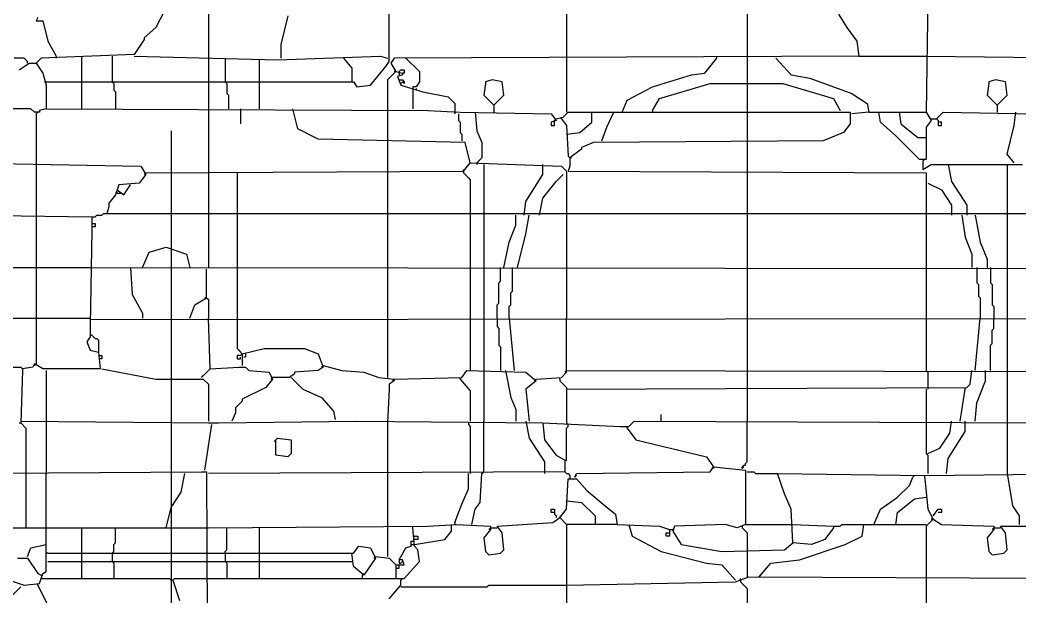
# Model space of a CAD drawing. Extents: x 4511820 to 5180432, y -1526536 to -944957.
# Drawn here: x 5147404.2 to 5147822.5, y -1027319.1 to -1027077.8 of the extents above; entities that cross this region are included whole.
import ezdxf

# ---------------------------------------------------------------- set-up
doc = ezdxf.new("R2010")
doc.units = 0
doc.header["$MEASUREMENT"] = 0
doc.linetypes.add('BODKOCIARKOVANA_3', pattern=[5.6, 3, -1.3, 0, -1.3])
doc.layers.add('osi', color=253, linetype='CONTINUOUS')
doc.layers.add('ZZ-chladenie', color=133, linetype='CONTINUOUS')

msp = doc.modelspace()

# ---------------------------------------------------------------- linework, layer by layer
at = {"layer": 'osi', "linetype": 'BODKOCIARKOVANA_3', "ltscale": 80}
msp.add_line((5147467.5, -1022195.078), (5147467.5, -1054122.98), dxfattribs=at)
at = {"layer": 'ZZ-chladenie'}
for p, q in [((5147558.6, -1027095.132), (5147558.6, -1027051.323)), ((5147784.008, -1027060.509), (5147783.302, -1027116.331)), ((5147464.621, -1027073.934), (5147461.088, -1027081)), ((5147482.992, -1027073.228), (5147482.992, -1027093.719)), ((5147632.794, -1027074.641), (5147632.794, -1027093.012)), ((5147708.401, -1027074.641), (5147708.401, -1027093.719)), ((5147411.625, -1027076.761), (5147410.918, -1027078.174)), ((5147410.918, -1027078.174), (5147413.745, -1027078.174)), ((5147413.745, -1027078.174), (5147415.865, -1027086.653)), ((5147516.204, -1027076.054), (5147513.376, -1027088.066)), ((5147746.558, -1027075.348), (5147750.091, -1027081)), ((5147461.088, -1027081), (5147456.141, -1027085.24)), ((5147750.091, -1027081), (5147754.33, -1027086.653)), ((5147415.865, -1027086.653), (5147419.397, -1027093.012)), ((5147456.141, -1027085.946), (5147451.902, -1027092.306)), ((5147456.141, -1027085.24), (5147456.141, -1027085.946)), ((5147754.33, -1027086.653), (5147755.037, -1027093.012)), ((5147513.376, -1027088.066), (5147513.376, -1027093.719)), ((5147405.972, -1027093.719), (5147401.732, -1027093.719)), ((5147403.852, -1027098.666), (5147408.092, -1027095.839)), ((5147406.679, -1027094.426), (5147405.972, -1027093.719)), ((5147407.386, -1027095.132), (5147406.679, -1027094.426)), ((5147407.386, -1027095.839), (5147407.386, -1027095.132)), ((5147408.092, -1027095.839), (5147410.918, -1027095.839)), ((5147413.038, -1027093.719), (5147410.918, -1027095.839)), ((5147410.918, -1027095.839), (5147411.625, -1027095.132)), ((5147410.918, -1027095.839), (5147413.745, -1027100.079)), ((5147451.902, -1027092.306), (5147413.038, -1027093.719)), ((5147419.397, -1027093.012), (5147419.397, -1027093.719)), ((5147429.997, -1027093.012), (5147429.997, -1027103.612)), ((5147442.716, -1027093.012), (5147442.716, -1027103.612)), ((5147451.902, -1027093.012), (5147511.963, -1027094.426)), ((5147482.992, -1027093.719), (5147482.992, -1027103.612)), ((5147490.058, -1027093.719), (5147490.058, -1027103.612)), ((5147504.191, -1027094.426), (5147504.191, -1027103.612)), ((5147511.963, -1027094.426), (5147555.067, -1027093.012)), ((5147539.522, -1027093.719), (5147543.054, -1027097.959)), ((5147555.067, -1027093.012), (5147557.893, -1027093.719)), ((5147557.187, -1027097.253), (5147558.6, -1027095.132)), ((5147560.719, -1027093.719), (5147559.306, -1027095.839)), ((5147559.306, -1027095.839), (5147561.426, -1027099.372)), ((5147755.037, -1027093.012), (5147560.719, -1027093.719)), ((5147565.666, -1027093.719), (5147571.319, -1027099.372)), ((5147632.794, -1027093.012), (5147632.794, -1027116.331)), ((5147690.736, -1027100.079), (5147695.682, -1027093.719)), ((5147695.682, -1027093.719), (5147695.682, -1027093.012)), ((5147708.401, -1027093.719), (5147708.401, -1027103.612)), ((5147720.413, -1027093.719), (5147726.773, -1027100.785)), ((5147755.037, -1027093.012), (5147783.302, -1027093.012)), ((5147783.302, -1027093.012), (5147854.669, -1027093.719)), ((5147413.745, -1027100.079), (5147415.158, -1027105.025)), ((5147543.054, -1027097.959), (5147543.054, -1027103.612)), ((5147550.827, -1027105.025), (5147557.187, -1027097.253)), ((5147561.426, -1027099.372), (5147557.893, -1027102.905)), ((5147561.426, -1027099.372), (5147560.719, -1027099.372)), ((5147561.426, -1027099.372), (5147564.253, -1027100.079)), ((5147562.84, -1027099.372), (5147563.546, -1027098.666)), ((5147562.84, -1027099.372), (5147562.84, -1027100.785)), ((5147563.546, -1027098.666), (5147564.959, -1027098.666)), ((5147564.959, -1027100.079), (5147564.253, -1027100.079)), ((5147564.253, -1027100.079), (5147564.253, -1027100.785)), ((5147564.959, -1027098.666), (5147564.959, -1027100.079)), ((5147571.319, -1027099.372), (5147571.319, -1027103.612)), ((5147685.083, -1027100.785), (5147690.736, -1027100.079)), ((5147414.452, -1027103.612), (5147543.761, -1027103.612)), ((5147429.997, -1027103.612), (5147429.997, -1027114.918)), ((5147442.716, -1027103.612), (5147443.422, -1027104.319)), ((5147443.422, -1027104.319), (5147443.422, -1027107.145)), ((5147482.992, -1027103.612), (5147482.992, -1027114.918)), ((5147490.058, -1027103.612), (5147490.765, -1027104.319)), ((5147490.765, -1027104.319), (5147490.765, -1027108.558)), ((5147504.191, -1027103.612), (5147504.191, -1027114.918)), ((5147543.761, -1027103.612), (5147545.174, -1027105.732)), ((5147557.893, -1027102.905), (5147557.893, -1027114.918)), ((5147564.253, -1027100.785), (5147562.133, -1027101.492)), ((5147562.133, -1027101.492), (5147563.546, -1027105.025)), ((5147562.84, -1027102.905), (5147564.253, -1027102.905)), ((5147564.253, -1027103.612), (5147563.546, -1027104.319)), ((5147564.253, -1027102.905), (5147564.959, -1027103.612)), ((5147564.959, -1027104.319), (5147564.253, -1027103.612)), ((5147564.959, -1027103.612), (5147564.959, -1027104.319)), ((5147571.319, -1027103.612), (5147569.906, -1027105.732)), ((5147598.876, -1027104.319), (5147598.17, -1027109.264)), ((5147601.703, -1027102.905), (5147598.876, -1027103.612)), ((5147598.876, -1027103.612), (5147598.876, -1027104.319)), ((5147605.942, -1027103.612), (5147601.703, -1027102.905)), ((5147606.649, -1027109.264), (5147605.942, -1027103.612)), ((5147668.831, -1027105.732), (5147685.083, -1027100.785)), ((5147671.658, -1027110.678), (5147692.855, -1027104.319)), ((5147692.855, -1027104.319), (5147723.24, -1027104.319)), ((5147708.401, -1027103.612), (5147708.401, -1027116.331)), ((5147723.24, -1027104.319), (5147744.438, -1027110.678)), ((5147726.773, -1027100.785), (5147734.546, -1027102.198)), ((5147734.546, -1027102.198), (5147752.211, -1027108.558)), ((5147809.446, -1027104.319), (5147808.739, -1027109.264)), ((5147812.273, -1027102.905), (5147809.446, -1027103.612)), ((5147809.446, -1027103.612), (5147809.446, -1027104.319)), ((5147816.512, -1027103.612), (5147812.273, -1027102.905)), ((5147817.219, -1027109.264), (5147816.512, -1027103.612)), ((5147415.158, -1027105.025), (5147415.158, -1027114.918)), ((5147443.422, -1027107.145), (5147444.129, -1027107.851)), ((5147444.129, -1027107.851), (5147444.129, -1027114.918)), ((5147490.765, -1027108.558), (5147491.472, -1027109.264)), ((5147545.174, -1027105.732), (5147550.827, -1027105.025)), ((5147563.546, -1027105.025), (5147572.732, -1027107.851)), ((5147568.492, -1027105.732), (5147568.492, -1027114.918)), ((5147569.906, -1027105.732), (5147568.492, -1027105.732)), ((5147569.906, -1027106.438), (5147569.906, -1027107.145)), ((5147572.732, -1027107.851), (5147583.331, -1027109.971)), ((5147658.232, -1027111.385), (5147668.831, -1027105.732)), ((5147752.211, -1027108.558), (5147758.57, -1027112.798)), ((5147491.472, -1027109.264), (5147491.472, -1027114.918)), ((5147583.331, -1027109.971), (5147586.158, -1027112.798)), ((5147586.158, -1027112.798), (5147586.158, -1027116.331)), ((5147598.17, -1027109.264), (5147602.41, -1027113.505)), ((5147602.41, -1027113.505), (5147606.649, -1027109.264)), ((5147602.41, -1027113.505), (5147603.116, -1027112.798)), ((5147656.112, -1027116.331), (5147658.232, -1027111.385)), ((5147668.831, -1027115.624), (5147671.658, -1027110.678)), ((5147744.438, -1027110.678), (5147747.264, -1027115.624)), ((5147758.57, -1027112.798), (5147759.277, -1027116.331)), ((5147808.739, -1027109.264), (5147812.979, -1027113.505)), ((5147812.979, -1027113.505), (5147817.219, -1027109.264)), ((5147812.979, -1027113.505), (5147813.686, -1027112.798)), ((5147408.799, -1027114.918), (5147398.199, -1027114.918)), ((5147410.212, -1027116.331), (5147408.799, -1027114.918)), ((5147412.331, -1027116.331), (5147410.212, -1027116.331)), ((5147410.918, -1027117.037), (5147411.625, -1027116.331)), ((5147415.158, -1027114.918), (5147412.331, -1027115.624)), ((5147412.331, -1027115.624), (5147412.331, -1027116.331)), ((5147415.158, -1027114.918), (5147574.852, -1027115.624)), ((5147482.992, -1027114.918), (5147482.992, -1027141.769)), ((5147496.418, -1027114.918), (5147496.418, -1027121.277)), ((5147520.443, -1027123.397), (5147518.323, -1027114.918)), ((5147557.893, -1027114.918), (5147557.893, -1027128.343)), ((5147574.852, -1027115.624), (5147588.277, -1027116.331)), ((5147586.158, -1027116.331), (5147586.158, -1027117.037)), ((5147588.277, -1027116.331), (5147626.434, -1027117.037)), ((5147594.637, -1027116.331), (5147595.344, -1027124.103)), ((5147602.41, -1027113.505), (5147602.41, -1027116.331)), ((5147631.381, -1027118.45), (5147633.501, -1027116.331)), ((5147633.501, -1027116.331), (5147751.504, -1027116.331)), ((5147643.393, -1027120.571), (5147643.393, -1027116.331)), ((5147649.753, -1027122.69), (5147652.579, -1027116.331)), ((5147668.831, -1027115.624), (5147668.831, -1027116.331)), ((5147708.401, -1027116.331), (5147708.401, -1027128.343)), ((5147751.504, -1027116.331), (5147751.504, -1027121.277)), ((5147759.277, -1027116.331), (5147752.211, -1027117.037)), ((5147759.277, -1027116.331), (5147763.517, -1027116.331)), ((5147764.223, -1027120.571), (5147763.517, -1027116.331)), ((5147763.517, -1027116.331), (5147783.302, -1027116.331)), ((5147771.996, -1027116.331), (5147772.703, -1027121.277)), ((5147783.302, -1027116.331), (5147785.421, -1027119.864)), ((5147787.542, -1027119.157), (5147790.368, -1027116.331)), ((5147790.368, -1027116.331), (5147828.525, -1027117.037)), ((5147812.979, -1027113.505), (5147812.979, -1027116.331)), ((5147820.046, -1027121.984), (5147820.752, -1027116.331)), ((5147410.918, -1027117.037), (5147410.918, -1027138.236)), ((5147587.571, -1027117.037), (5147587.571, -1027119.864)), ((5147587.571, -1027119.864), (5147588.277, -1027120.571)), ((5147588.277, -1027120.571), (5147588.277, -1027124.81)), ((5147626.434, -1027117.037), (5147628.554, -1027119.864)), ((5147628.554, -1027119.864), (5147626.434, -1027120.571)), ((5147626.434, -1027120.571), (5147626.434, -1027121.984)), ((5147627.847, -1027119.864), (5147628.554, -1027119.157)), ((5147627.847, -1027120.571), (5147627.847, -1027119.864)), ((5147627.847, -1027121.984), (5147627.847, -1027120.571)), ((5147628.554, -1027119.157), (5147631.381, -1027118.45)), ((5147630.674, -1027119.157), (5147630.674, -1027118.45)), ((5147630.674, -1027119.157), (5147632.794, -1027121.984)), ((5147638.447, -1027124.81), (5147643.393, -1027120.571)), ((5147770.583, -1027126.223), (5147764.223, -1027120.571)), ((5147785.421, -1027119.864), (5147783.302, -1027122.69)), ((5147785.421, -1027119.157), (5147787.542, -1027119.157)), ((5147787.542, -1027119.157), (5147788.248, -1027118.45)), ((5147787.542, -1027119.157), (5147788.248, -1027119.864)), ((5147788.248, -1027119.864), (5147788.248, -1027121.984)), ((5147789.661, -1027120.571), (5147788.248, -1027120.571)), ((5147789.661, -1027121.984), (5147789.661, -1027120.571)), ((5147528.922, -1027127.637), (5147520.443, -1027123.397)), ((5147588.277, -1027124.81), (5147588.984, -1027125.516)), ((5147595.344, -1027124.103), (5147597.463, -1027129.05)), ((5147626.434, -1027121.984), (5147627.847, -1027121.984)), ((5147632.794, -1027121.984), (5147633.501, -1027134.703)), ((5147632.794, -1027125.516), (5147638.447, -1027124.81)), ((5147647.633, -1027128.343), (5147649.753, -1027122.69)), ((5147748.678, -1027124.81), (5147740.198, -1027128.343)), ((5147751.504, -1027121.277), (5147748.678, -1027124.81)), ((5147772.703, -1027121.277), (5147779.769, -1027126.93)), ((5147783.302, -1027122.69), (5147783.302, -1027136.116)), ((5147788.248, -1027121.984), (5147789.661, -1027121.984)), ((5147817.219, -1027133.996), (5147820.046, -1027121.984)), ((5147590.397, -1027129.05), (5147528.922, -1027127.637)), ((5147557.893, -1027128.343), (5147557.893, -1027141.769)), ((5147588.984, -1027125.516), (5147588.984, -1027128.343)), ((5147592.517, -1027137.529), (5147590.397, -1027129.05)), ((5147597.463, -1027129.05), (5147597.463, -1027135.409)), ((5147644.099, -1027129.05), (5147639.153, -1027131.17)), ((5147740.198, -1027128.343), (5147644.099, -1027129.05)), ((5147708.401, -1027128.343), (5147708.401, -1027141.062)), ((5147780.476, -1027136.116), (5147770.583, -1027126.223)), ((5147779.769, -1027126.93), (5147783.302, -1027126.93)), ((5147639.153, -1027131.876), (5147634.207, -1027135.409)), ((5147639.153, -1027131.17), (5147639.153, -1027131.876)), ((5147382.654, -1027137.529), (5147454.728, -1027138.942)), ((5147589.69, -1027141.062), (5147592.517, -1027137.529)), ((5147592.517, -1027137.529), (5147591.81, -1027138.236)), ((5147592.517, -1027137.529), (5147630.674, -1027138.942)), ((5147597.463, -1027135.409), (5147595.344, -1027137.529)), ((5147595.344, -1027137.529), (5147595.344, -1027138.236)), ((5147633.501, -1027134.703), (5147634.207, -1027135.409)), ((5147634.207, -1027135.409), (5147634.914, -1027135.409)), ((5147634.207, -1027135.409), (5147634.207, -1027138.942)), ((5147783.302, -1027136.116), (5147780.476, -1027136.116)), ((5147781.889, -1027136.823), (5147782.595, -1027136.116)), ((5147781.889, -1027136.823), (5147781.889, -1027140.355)), ((5147820.046, -1027137.529), (5147817.219, -1027133.996)), ((5147410.918, -1027138.236), (5147410.918, -1027159.434)), ((5147454.728, -1027138.942), (5147456.848, -1027142.475)), ((5147456.848, -1027141.769), (5147456.141, -1027142.475)), ((5147456.848, -1027141.769), (5147589.69, -1027141.062)), ((5147482.992, -1027141.769), (5147482.992, -1027159.434)), ((5147495.005, -1027141.769), (5147495.005, -1027159.434)), ((5147557.893, -1027141.769), (5147557.893, -1027159.434)), ((5147589.69, -1027141.062), (5147589.69, -1027140.355)), ((5147589.69, -1027141.062), (5147589.69, -1027141.769)), ((5147589.69, -1027141.769), (5147590.397, -1027142.475)), ((5147598.17, -1027138.236), (5147598.17, -1027159.434)), ((5147622.901, -1027142.475), (5147622.901, -1027138.236)), ((5147630.674, -1027138.942), (5147632.794, -1027141.062)), ((5147632.794, -1027141.062), (5147632.794, -1027159.434)), ((5147634.207, -1027138.942), (5147633.501, -1027141.062)), ((5147633.501, -1027141.062), (5147783.302, -1027141.769)), ((5147708.401, -1027141.062), (5147708.401, -1027159.434)), ((5147781.889, -1027140.355), (5147785.421, -1027138.236)), ((5147783.302, -1027141.769), (5147783.302, -1027159.434)), ((5147785.421, -1027138.236), (5147823.578, -1027138.236)), ((5147792.487, -1027138.236), (5147793.901, -1027145.302)), ((5147817.219, -1027138.236), (5147817.219, -1027159.434)), ((5147454.022, -1027146.008), (5147445.542, -1027146.715)), ((5147456.848, -1027142.475), (5147454.022, -1027146.008)), ((5147590.397, -1027142.475), (5147591.104, -1027143.182)), ((5147591.104, -1027143.182), (5147591.81, -1027143.889)), ((5147591.81, -1027143.889), (5147592.517, -1027144.595)), ((5147592.517, -1027144.595), (5147592.517, -1027159.434)), ((5147615.835, -1027153.781), (5147622.901, -1027142.475)), ((5147622.901, -1027152.368), (5147628.554, -1027145.302)), ((5147628.554, -1027145.302), (5147631.381, -1027142.475)), ((5147784.008, -1027146.008), (5147789.661, -1027148.834)), ((5147793.901, -1027145.302), (5147800.26, -1027155.194)), ((5147445.542, -1027146.715), (5147444.129, -1027150.955)), ((5147444.836, -1027150.248), (5147444.129, -1027150.248)), ((5147444.836, -1027148.834), (5147447.662, -1027150.955)), ((5147444.836, -1027150.248), (5147446.249, -1027150.248)), ((5147447.662, -1027150.955), (5147450.488, -1027146.715)), ((5147789.661, -1027148.834), (5147793.901, -1027155.194)), ((5147444.129, -1027150.955), (5147441.303, -1027154.488)), ((5147441.303, -1027154.488), (5147441.303, -1027155.901)), ((5147615.128, -1027159.434), (5147615.835, -1027153.781)), ((5147621.488, -1027159.434), (5147622.901, -1027152.368)), ((5147438.476, -1027159.434), (5147439.183, -1027158.728)), ((5147439.183, -1027158.728), (5147440.596, -1027158.728)), ((5147441.303, -1027155.901), (5147440.596, -1027158.728)), ((5147440.596, -1027158.728), (5148029.202, -1027158.728)), ((5147793.901, -1027155.194), (5147793.901, -1027159.434)), ((5147800.26, -1027155.194), (5147800.26, -1027159.434)), ((5147388.307, -1027159.434), (5147434.236, -1027160.141)), ((5147410.918, -1027159.434), (5147410.918, -1027181.339)), ((5147434.236, -1027160.141), (5147435.649, -1027160.141)), ((5147434.236, -1027160.141), (5147434.236, -1027165.793)), ((5147434.236, -1027162.967), (5147435.649, -1027162.967)), ((5147435.649, -1027160.141), (5147436.356, -1027159.434)), ((5147435.649, -1027162.967), (5147435.649, -1027164.38)), ((5147436.356, -1027159.434), (5147438.476, -1027159.434)), ((5147482.992, -1027159.434), (5147482.992, -1027181.339)), ((5147495.005, -1027159.434), (5147495.005, -1027181.339)), ((5147557.893, -1027159.434), (5147557.893, -1027181.339)), ((5147592.517, -1027159.434), (5147592.517, -1027181.339)), ((5147598.17, -1027159.434), (5147598.17, -1027181.339)), ((5147611.596, -1027163.673), (5147611.596, -1027159.434)), ((5147615.835, -1027167.207), (5147617.249, -1027159.434)), ((5147632.794, -1027159.434), (5147632.794, -1027181.339)), ((5147708.401, -1027159.434), (5147708.401, -1027181.339)), ((5147783.302, -1027159.434), (5147783.302, -1027181.339)), ((5147798.14, -1027159.434), (5147799.554, -1027168.62)), ((5147803.794, -1027159.434), (5147805.913, -1027170.74)), ((5147817.219, -1027159.434), (5147817.219, -1027181.339)), ((5147434.236, -1027165.793), (5147433.53, -1027205.364)), ((5147435.649, -1027164.38), (5147434.236, -1027164.38)), ((5147608.769, -1027170.74), (5147611.596, -1027163.673)), ((5147606.649, -1027181.339), (5147608.769, -1027170.74)), ((5147612.302, -1027181.339), (5147615.835, -1027167.207)), ((5147799.554, -1027168.62), (5147802.38, -1027175.686)), ((5147805.913, -1027170.74), (5147808.739, -1027177.806)), ((5147455.435, -1027181.339), (5147458.261, -1027174.98)), ((5147458.261, -1027174.98), (5147465.327, -1027172.859)), ((5147465.327, -1027172.859), (5147473.806, -1027175.686)), ((5147473.806, -1027175.686), (5147475.22, -1027181.339)), ((5147802.38, -1027175.686), (5147802.38, -1027181.339)), ((5147808.739, -1027177.806), (5147808.739, -1027181.339)), ((5147377.708, -1027181.339), (5147433.53, -1027181.339)), ((5147410.918, -1027181.339), (5147410.918, -1027202.537)), ((5147433.53, -1027181.339), (5148032.735, -1027182.046)), ((5147450.488, -1027181.339), (5147451.195, -1027192.645)), ((5147482.286, -1027194.058), (5147482.286, -1027182.046)), ((5147495.005, -1027181.339), (5147495.005, -1027202.537)), ((5147557.893, -1027181.339), (5147557.893, -1027202.537)), ((5147592.517, -1027181.339), (5147592.517, -1027202.537)), ((5147598.17, -1027181.339), (5147598.17, -1027202.537)), ((5147605.236, -1027186.991), (5147605.236, -1027181.339)), ((5147610.183, -1027191.232), (5147610.183, -1027181.339)), ((5147632.794, -1027181.339), (5147632.794, -1027202.537)), ((5147708.401, -1027181.339), (5147708.401, -1027202.537)), ((5147783.302, -1027181.339), (5147783.302, -1027202.537)), ((5147804.5, -1027181.339), (5147804.5, -1027187.698)), ((5147810.153, -1027181.339), (5147810.153, -1027187.698)), ((5147817.219, -1027181.339), (5147817.219, -1027202.537)), ((5147604.529, -1027187.698), (5147605.236, -1027186.991)), ((5147604.529, -1027196.178), (5147604.529, -1027187.698)), ((5147804.5, -1027187.698), (5147805.207, -1027188.405)), ((5147810.153, -1027187.698), (5147810.86, -1027188.405)), ((5147609.476, -1027191.938), (5147610.183, -1027191.232)), ((5147609.476, -1027196.884), (5147609.476, -1027191.938)), ((5147805.207, -1027188.405), (5147805.207, -1027193.351)), ((5147810.86, -1027188.405), (5147810.86, -1027196.884)), ((5147451.195, -1027192.645), (5147455.435, -1027200.417)), ((5147477.34, -1027196.884), (5147482.286, -1027194.058)), ((5147482.286, -1027194.058), (5147481.579, -1027194.058)), ((5147482.286, -1027194.058), (5147482.992, -1027194.764)), ((5147482.992, -1027194.764), (5147482.992, -1027202.537)), ((5147603.823, -1027196.884), (5147604.529, -1027196.178)), ((5147805.207, -1027193.351), (5147805.913, -1027194.058)), ((5147805.913, -1027194.058), (5147805.913, -1027202.537)), ((5147455.435, -1027200.417), (5147455.435, -1027202.537)), ((5147475.22, -1027202.537), (5147477.34, -1027196.884)), ((5147603.823, -1027202.537), (5147603.823, -1027196.884)), ((5147608.769, -1027197.591), (5147609.476, -1027196.884)), ((5147608.769, -1027202.537), (5147608.769, -1027197.591)), ((5147810.86, -1027196.884), (5147811.566, -1027197.591)), ((5147811.566, -1027197.591), (5147811.566, -1027202.537)), ((5147377.708, -1027202.537), (5147433.53, -1027202.537)), ((5147410.918, -1027202.537), (5147410.918, -1027221.616)), ((5148027.789, -1027202.537), (5147433.53, -1027203.243)), ((5147483.699, -1027223.735), (5147482.992, -1027202.537)), ((5147495.005, -1027202.537), (5147495.005, -1027215.256)), ((5147557.893, -1027202.537), (5147557.893, -1027227.268)), ((5147592.517, -1027202.537), (5147592.517, -1027224.442)), ((5147598.17, -1027202.537), (5147598.17, -1027224.442)), ((5147603.823, -1027202.537), (5147603.823, -1027206.07)), ((5147608.769, -1027202.537), (5147610.889, -1027224.442)), ((5147632.794, -1027225.148), (5147632.794, -1027202.537)), ((5147708.401, -1027202.537), (5147708.401, -1027224.442)), ((5147783.302, -1027202.537), (5147783.302, -1027224.442)), ((5147803.794, -1027224.442), (5147805.913, -1027202.537)), ((5147811.566, -1027206.777), (5147811.566, -1027202.537)), ((5147817.219, -1027202.537), (5147817.219, -1027224.442)), ((5147433.53, -1027205.364), (5147433.53, -1027210.31)), ((5147603.823, -1027206.07), (5147604.529, -1027206.777)), ((5147604.529, -1027206.777), (5147604.529, -1027213.843)), ((5147810.86, -1027207.484), (5147811.566, -1027206.777)), ((5147810.86, -1027213.136), (5147810.86, -1027207.484)), ((5147433.53, -1027210.31), (5147432.117, -1027212.43)), ((5147432.117, -1027212.43), (5147433.53, -1027215.963)), ((5147434.236, -1027209.603), (5147433.53, -1027209.603)), ((5147434.236, -1027209.603), (5147434.943, -1027210.31)), ((5147434.943, -1027210.31), (5147435.649, -1027211.016)), ((5147435.649, -1027211.016), (5147436.356, -1027211.016)), ((5147436.356, -1027211.016), (5147437.063, -1027211.723)), ((5147437.063, -1027211.723), (5147437.063, -1027216.669)), ((5147810.153, -1027213.843), (5147810.86, -1027213.136)), ((5147433.53, -1027215.963), (5147437.063, -1027216.669)), ((5147437.063, -1027216.669), (5147437.77, -1027223.735)), ((5147495.005, -1027215.256), (5147495.711, -1027215.963)), ((5147495.711, -1027215.963), (5147496.418, -1027216.669)), ((5147496.418, -1027216.669), (5147497.125, -1027217.376)), ((5147497.125, -1027217.376), (5147496.418, -1027218.082)), ((5147497.125, -1027217.376), (5147506.311, -1027215.256)), ((5147497.125, -1027217.376), (5147497.125, -1027222.322)), ((5147498.538, -1027217.376), (5147498.538, -1027218.789)), ((5147506.311, -1027215.256), (5147523.27, -1027215.256)), ((5147523.27, -1027215.256), (5147528.922, -1027217.376)), ((5147528.922, -1027217.376), (5147531.042, -1027223.029)), ((5147604.529, -1027213.843), (5147605.236, -1027214.55)), ((5147605.236, -1027214.55), (5147605.236, -1027224.442)), ((5147810.153, -1027224.442), (5147810.153, -1027213.843)), ((5147437.063, -1027218.082), (5147438.476, -1027218.082)), ((5147438.476, -1027219.496), (5147437.77, -1027219.496)), ((5147438.476, -1027218.082), (5147438.476, -1027219.496)), ((5147496.418, -1027218.082), (5147495.005, -1027218.082)), ((5147495.005, -1027218.082), (5147495.005, -1027219.496)), ((5147495.005, -1027219.496), (5147496.418, -1027219.496)), ((5147496.418, -1027219.496), (5147496.418, -1027218.789)), ((5147498.538, -1027218.789), (5147497.831, -1027218.789)), ((5147395.373, -1027223.029), (5147404.559, -1027223.029)), ((5147404.559, -1027223.029), (5147405.265, -1027223.735)), ((5147405.265, -1027224.442), (5147404.559, -1027246.347)), ((5147409.505, -1027223.029), (5147405.265, -1027223.735)), ((5147405.265, -1027223.735), (5147405.265, -1027224.442)), ((5147410.212, -1027221.616), (5147409.505, -1027223.029)), ((5147410.918, -1027221.616), (5147410.212, -1027222.322)), ((5147413.745, -1027223.735), (5147410.212, -1027221.616)), ((5147437.77, -1027223.735), (5147413.745, -1027223.735)), ((5147415.158, -1027224.442), (5147415.158, -1027245.641)), ((5147438.476, -1027223.735), (5147461.088, -1027227.975)), ((5147480.166, -1027227.268), (5147483.699, -1027223.735)), ((5147483.699, -1027223.735), (5147482.992, -1027224.442)), ((5147483.699, -1027223.735), (5147495.711, -1027223.029)), ((5147495.711, -1027223.029), (5147498.538, -1027223.029)), ((5147498.538, -1027223.029), (5147499.951, -1027224.442)), ((5147499.951, -1027224.442), (5147508.431, -1027225.148)), ((5147508.431, -1027225.148), (5147509.844, -1027227.975)), ((5147528.922, -1027224.442), (5147519.03, -1027225.148)), ((5147519.03, -1027225.148), (5147519.03, -1027225.855)), ((5147531.042, -1027223.029), (5147528.922, -1027224.442)), ((5147531.042, -1027222.322), (5147530.335, -1027223.029)), ((5147531.042, -1027222.322), (5147538.815, -1027224.442)), ((5147538.815, -1027224.442), (5147548.001, -1027225.148)), ((5147548.001, -1027225.148), (5147554.36, -1027227.268)), ((5147588.984, -1027227.268), (5147591.104, -1027224.442)), ((5147591.104, -1027224.442), (5147615.835, -1027225.148)), ((5147598.17, -1027224.442), (5147598.17, -1027245.641)), ((5147607.356, -1027224.442), (5147609.476, -1027235.748)), ((5147615.835, -1027225.148), (5147620.075, -1027228.682)), ((5147630.674, -1027227.268), (5147632.794, -1027225.148)), ((5147632.794, -1027224.442), (5147632.087, -1027225.148)), ((5147632.794, -1027224.442), (5148002.35, -1027225.148)), ((5147708.401, -1027224.442), (5147708.401, -1027232.215)), ((5147783.302, -1027224.442), (5147784.008, -1027225.148)), ((5147784.008, -1027225.148), (5147784.008, -1027232.215)), ((5147801.673, -1027230.095), (5147802.38, -1027224.442)), ((5147808.033, -1027228.682), (5147808.033, -1027224.442)), ((5147817.219, -1027224.442), (5147817.219, -1027245.641)), ((5147461.088, -1027227.975), (5147480.873, -1027227.975)), ((5147480.166, -1027227.268), (5147480.873, -1027226.562)), ((5147480.873, -1027227.975), (5147482.992, -1027230.095)), ((5147509.844, -1027227.975), (5147507.017, -1027231.508)), ((5147509.844, -1027227.268), (5147509.137, -1027227.975)), ((5147516.91, -1027227.268), (5147509.844, -1027227.268)), ((5147519.03, -1027225.855), (5147516.91, -1027227.268)), ((5147517.617, -1027227.268), (5147522.563, -1027232.215)), ((5147554.36, -1027227.268), (5147560.719, -1027227.975)), ((5147560.719, -1027228.682), (5147558.6, -1027230.095)), ((5147560.719, -1027227.975), (5147560.013, -1027228.682)), ((5147560.719, -1027227.975), (5147588.984, -1027227.268)), ((5147560.719, -1027227.975), (5147560.719, -1027228.682)), ((5147588.277, -1027227.975), (5147588.277, -1027227.268)), ((5147588.277, -1027227.975), (5147592.517, -1027232.921)), ((5147620.075, -1027228.682), (5147615.835, -1027232.215)), ((5147620.075, -1027227.975), (5147619.368, -1027228.682)), ((5147620.075, -1027227.975), (5147630.674, -1027227.268)), ((5147629.967, -1027227.975), (5147629.967, -1027227.268)), ((5147629.967, -1027227.975), (5147629.967, -1027228.682)), ((5147629.967, -1027228.682), (5147630.674, -1027229.389)), ((5147630.674, -1027229.389), (5147631.381, -1027230.095)), ((5147804.5, -1027237.868), (5147808.033, -1027228.682)), ((5147482.992, -1027230.095), (5147482.992, -1027245.641)), ((5147507.017, -1027231.508), (5147497.125, -1027236.455)), ((5147522.563, -1027232.215), (5147530.335, -1027235.748)), ((5147558.6, -1027232.215), (5147557.893, -1027246.347)), ((5147558.6, -1027230.095), (5147558.6, -1027232.215)), ((5147592.517, -1027232.921), (5147592.517, -1027245.641)), ((5147615.835, -1027232.215), (5147617.249, -1027245.641)), ((5147631.381, -1027230.095), (5147632.087, -1027230.802)), ((5147632.087, -1027230.802), (5147632.794, -1027231.508)), ((5147632.794, -1027232.215), (5147800.26, -1027231.508)), ((5147632.794, -1027231.508), (5147632.794, -1027246.347)), ((5147708.401, -1027232.215), (5147708.401, -1027245.641)), ((5147783.302, -1027232.215), (5147783.302, -1027245.641)), ((5147797.434, -1027245.641), (5147799.554, -1027232.215)), ((5147799.554, -1027232.215), (5147799.554, -1027231.508)), ((5147800.26, -1027231.508), (5147801.673, -1027230.095)), ((5147497.125, -1027237.161), (5147494.298, -1027239.987)), ((5147497.125, -1027236.455), (5147497.125, -1027237.161)), ((5147530.335, -1027235.748), (5147535.282, -1027241.4)), ((5147609.476, -1027235.748), (5147611.596, -1027240.694)), ((5147803.794, -1027245.641), (5147804.5, -1027237.868)), ((5147494.298, -1027242.107), (5147492.885, -1027245.641)), ((5147494.298, -1027239.987), (5147494.298, -1027242.107)), ((5147535.282, -1027241.4), (5147535.988, -1027244.934)), ((5147611.596, -1027240.694), (5147611.596, -1027245.641)), ((5147403.852, -1027246.347), (5147404.559, -1027246.347)), ((5147404.559, -1027245.641), (5147482.992, -1027246.347)), ((5147404.559, -1027246.347), (5147406.679, -1027248.467)), ((5147415.158, -1027245.641), (5147415.158, -1027267.545)), ((5147482.992, -1027246.347), (5147487.232, -1027246.347)), ((5147487.232, -1027246.347), (5147545.174, -1027245.641)), ((5147545.174, -1027245.641), (5147622.901, -1027246.347)), ((5147557.893, -1027246.347), (5147557.893, -1027267.545)), ((5147591.81, -1027246.347), (5147591.81, -1027247.054)), ((5147598.17, -1027266.839), (5147598.17, -1027245.641)), ((5147615.835, -1027245.641), (5147617.249, -1027252.707)), ((5147622.901, -1027246.347), (5147655.406, -1027247.76)), ((5147622.901, -1027246.347), (5147623.608, -1027253.413)), ((5147633.501, -1027247.054), (5147632.794, -1027246.347)), ((5147658.938, -1027247.76), (5147661.058, -1027245.641)), ((5147661.058, -1027245.641), (5147853.256, -1027246.347)), ((5147672.364, -1027245.641), (5147672.364, -1027242.814)), ((5147708.401, -1027262.599), (5147708.401, -1027245.641)), ((5147783.302, -1027245.641), (5147783.302, -1027259.066)), ((5147793.194, -1027250.586), (5147793.901, -1027245.641)), ((5147799.554, -1027249.88), (5147799.554, -1027245.641)), ((5147817.219, -1027245.641), (5147817.219, -1027267.545)), ((5147406.679, -1027248.467), (5147406.679, -1027267.545)), ((5147481.579, -1027266.132), (5147484.406, -1027247.054)), ((5147591.81, -1027247.054), (5147592.517, -1027247.76)), ((5147592.517, -1027247.76), (5147592.517, -1027267.545)), ((5147632.794, -1027248.467), (5147633.501, -1027247.76)), ((5147632.794, -1027261.892), (5147632.794, -1027248.467)), ((5147633.501, -1027247.76), (5147633.501, -1027247.054)), ((5147655.406, -1027247.76), (5147658.938, -1027247.76)), ((5147658.232, -1027248.467), (5147658.232, -1027247.76)), ((5147658.232, -1027248.467), (5147661.765, -1027253.413)), ((5147788.955, -1027256.946), (5147793.194, -1027250.586)), ((5147792.487, -1027261.186), (5147799.554, -1027249.88)), ((5147510.55, -1027254.12), (5147511.963, -1027252.707)), ((5147511.257, -1027259.773), (5147511.257, -1027253.413)), ((5147511.963, -1027252.707), (5147517.617, -1027253.413)), ((5147517.617, -1027253.413), (5147517.617, -1027259.066)), ((5147617.249, -1027252.707), (5147623.608, -1027262.599)), ((5147623.608, -1027253.413), (5147628.554, -1027259.773)), ((5147661.765, -1027253.413), (5147691.442, -1027260.479)), ((5147517.617, -1027259.066), (5147516.204, -1027260.479)), ((5147783.302, -1027259.066), (5147784.008, -1027259.773)), ((5147784.008, -1027259.066), (5147788.955, -1027256.946)), ((5147516.204, -1027260.479), (5147511.257, -1027259.773)), ((5147623.608, -1027262.599), (5147623.608, -1027267.545)), ((5147628.554, -1027259.773), (5147632.087, -1027261.892)), ((5147632.087, -1027261.892), (5147632.794, -1027261.892)), ((5147632.087, -1027261.892), (5147632.087, -1027266.839)), ((5147691.442, -1027260.479), (5147694.269, -1027264.719)), ((5147707.694, -1027263.306), (5147708.401, -1027262.599)), ((5147707.694, -1027264.012), (5147707.694, -1027263.306)), ((5147784.008, -1027259.773), (5147784.008, -1027267.545)), ((5147791.781, -1027267.545), (5147792.487, -1027261.186)), ((5147367.109, -1027267.545), (5147480.166, -1027266.839)), ((5147406.679, -1027267.545), (5147406.679, -1027290.157)), ((5147415.158, -1027308.529), (5147415.158, -1027267.545)), ((5147471.687, -1027275.318), (5147473.1, -1027267.545)), ((5147480.166, -1027266.839), (5147482.286, -1027266.839)), ((5147482.286, -1027266.839), (5147482.992, -1027439.252)), ((5147632.087, -1027266.839), (5147482.992, -1027267.545)), ((5147557.893, -1027267.545), (5147557.893, -1027290.157)), ((5147591.81, -1027273.905), (5147591.81, -1027267.545)), ((5147596.757, -1027279.557), (5147597.463, -1027267.545)), ((5147597.463, -1027267.545), (5147598.17, -1027266.839)), ((5147632.087, -1027266.839), (5147632.794, -1027267.545)), ((5147632.794, -1027267.545), (5147633.501, -1027267.545)), ((5147633.501, -1027267.545), (5147634.207, -1027268.252)), ((5147636.327, -1027268.959), (5147637.033, -1027267.545)), ((5147637.033, -1027267.545), (5147692.855, -1027266.839)), ((5147692.855, -1027266.839), (5147694.269, -1027264.719)), ((5147694.269, -1027264.719), (5147694.269, -1027265.425)), ((5147694.269, -1027264.719), (5147707.694, -1027266.132)), ((5147706.281, -1027264.719), (5147706.988, -1027264.012)), ((5147706.281, -1027265.425), (5147706.988, -1027264.719)), ((5147706.281, -1027265.425), (5147706.281, -1027264.719)), ((5147706.988, -1027264.012), (5147707.694, -1027264.012)), ((5147707.694, -1027266.132), (5147707.694, -1027288.743)), ((5147708.401, -1027266.839), (5147711.228, -1027266.839)), ((5147711.228, -1027266.839), (5147711.934, -1027267.545)), ((5147711.934, -1027267.545), (5147721.12, -1027267.545)), ((5147723.946, -1027276.025), (5147721.12, -1027267.545)), ((5147721.12, -1027267.545), (5147782.595, -1027268.252)), ((5147782.595, -1027268.252), (5147918.264, -1027266.839)), ((5147817.219, -1027267.545), (5147819.339, -1027280.97)), ((5147632.794, -1027282.384), (5147633.501, -1027269.665)), ((5147633.501, -1027269.665), (5147637.033, -1027269.665)), ((5147634.207, -1027268.252), (5147634.207, -1027268.959)), ((5147634.207, -1027268.959), (5147634.207, -1027269.665)), ((5147636.327, -1027268.959), (5147637.033, -1027268.252)), ((5147637.033, -1027269.665), (5147641.273, -1027274.611)), ((5147776.235, -1027272.491), (5147777.648, -1027268.959)), ((5147777.648, -1027268.959), (5147778.355, -1027268.252)), ((5147782.595, -1027268.252), (5147784.008, -1027282.384)), ((5147467.447, -1027281.677), (5147471.687, -1027275.318)), ((5147588.984, -1027280.264), (5147591.81, -1027273.905)), ((5147641.273, -1027274.611), (5147649.046, -1027280.97)), ((5147771.289, -1027277.438), (5147776.235, -1027272.491)), ((5147594.637, -1027282.384), (5147596.757, -1027279.557)), ((5147632.794, -1027278.851), (5147639.153, -1027279.557)), ((5147639.153, -1027279.557), (5147644.806, -1027285.211)), ((5147726.773, -1027282.384), (5147723.946, -1027276.025)), ((5147764.223, -1027282.384), (5147771.289, -1027277.438)), ((5147771.289, -1027283.798), (5147778.355, -1027278.144)), ((5147778.355, -1027278.144), (5147783.302, -1027277.438)), ((5147465.327, -1027290.157), (5147467.447, -1027281.677)), ((5147586.158, -1027288.037), (5147588.984, -1027280.264)), ((5147593.224, -1027288.743), (5147594.637, -1027282.384)), ((5147626.434, -1027283.798), (5147626.434, -1027282.384)), ((5147626.434, -1027282.384), (5147627.847, -1027282.384)), ((5147627.847, -1027283.798), (5147626.434, -1027283.798)), ((5147627.847, -1027282.384), (5147627.847, -1027283.798)), ((5147627.847, -1027283.798), (5147627.847, -1027284.504)), ((5147629.967, -1027285.917), (5147632.794, -1027282.384)), ((5147649.046, -1027280.97), (5147653.285, -1027284.504)), ((5147727.48, -1027296.516), (5147726.773, -1027282.384)), ((5147761.397, -1027288.743), (5147764.223, -1027282.384)), ((5147770.583, -1027288.743), (5147771.289, -1027283.798)), ((5147784.008, -1027282.384), (5147786.128, -1027286.624)), ((5147786.128, -1027285.211), (5147788.248, -1027282.384)), ((5147788.248, -1027282.384), (5147789.661, -1027282.384)), ((5147789.661, -1027283.798), (5147788.248, -1027283.798)), ((5147789.661, -1027282.384), (5147789.661, -1027283.798)), ((5147819.339, -1027280.97), (5147822.165, -1027285.211)), ((5147586.158, -1027288.037), (5147586.158, -1027288.743)), ((5147603.823, -1027289.45), (5147627.141, -1027288.037)), ((5147627.141, -1027288.037), (5147629.967, -1027285.917)), ((5147627.847, -1027284.504), (5147628.554, -1027285.211)), ((5147628.554, -1027285.211), (5147628.554, -1027285.917)), ((5147629.967, -1027285.917), (5147630.674, -1027285.211)), ((5147629.967, -1027285.917), (5147632.794, -1027288.743)), ((5147644.806, -1027285.211), (5147644.806, -1027288.743)), ((5147653.285, -1027284.504), (5147653.992, -1027288.743)), ((5147786.128, -1027286.624), (5147783.302, -1027289.45)), ((5147786.128, -1027286.624), (5147785.421, -1027286.624)), ((5147786.128, -1027285.211), (5147786.835, -1027284.504)), ((5147786.128, -1027286.624), (5147789.661, -1027288.743)), ((5147822.165, -1027285.211), (5147822.165, -1027288.743)), ((5147399.613, -1027290.157), (5147415.158, -1027290.157)), ((5147415.158, -1027290.157), (5147482.992, -1027290.157)), ((5147429.997, -1027290.157), (5147429.997, -1027300.756)), ((5147444.129, -1027296.516), (5147444.129, -1027290.157)), ((5147482.992, -1027290.157), (5147574.852, -1027289.45)), ((5147490.765, -1027299.343), (5147490.765, -1027290.157)), ((5147504.191, -1027290.157), (5147504.191, -1027300.756)), ((5147557.893, -1027290.157), (5147557.893, -1027302.169)), ((5147568.492, -1027290.157), (5147568.492, -1027289.45)), ((5147569.199, -1027297.929), (5147568.492, -1027290.157)), ((5147574.852, -1027289.45), (5147586.864, -1027288.743)), ((5147581.918, -1027295.103), (5147584.744, -1027291.57)), ((5147584.744, -1027291.57), (5147584.744, -1027288.743)), ((5147586.864, -1027288.743), (5147600.997, -1027289.45)), ((5147600.997, -1027290.864), (5147598.17, -1027294.396)), ((5147600.997, -1027290.157), (5147600.29, -1027290.864)), ((5147600.997, -1027289.45), (5147600.997, -1027290.864)), ((5147600.997, -1027290.157), (5147603.823, -1027290.157)), ((5147605.942, -1027292.277), (5147603.823, -1027289.45)), ((5147606.649, -1027299.343), (5147605.942, -1027292.277)), ((5147653.992, -1027288.743), (5147632.794, -1027288.743)), ((5147632.794, -1027288.743), (5147632.794, -1027415.227)), ((5147653.992, -1027288.743), (5147671.658, -1027289.45)), ((5147658.938, -1027288.743), (5147660.351, -1027293.69)), ((5147671.658, -1027289.45), (5147675.897, -1027290.864)), ((5147674.484, -1027293.69), (5147674.484, -1027292.277)), ((5147674.484, -1027292.277), (5147675.897, -1027292.277)), ((5147675.897, -1027290.864), (5147677.31, -1027290.864)), ((5147675.897, -1027290.864), (5147675.897, -1027293.69)), ((5147678.017, -1027289.45), (5147677.31, -1027291.57)), ((5147677.31, -1027290.864), (5147678.017, -1027290.157)), ((5147677.31, -1027291.57), (5147680.843, -1027297.223)), ((5147699.215, -1027288.743), (5147678.017, -1027289.45)), ((5147704.162, -1027290.157), (5147699.215, -1027288.743)), ((5147707.694, -1027288.743), (5147704.162, -1027290.157)), ((5147706.281, -1027289.45), (5147706.281, -1027290.157)), ((5147706.281, -1027290.157), (5147706.988, -1027290.864)), ((5147706.988, -1027290.864), (5147707.694, -1027291.57)), ((5147707.694, -1027288.743), (5147727.48, -1027288.743)), ((5147707.694, -1027291.57), (5147708.401, -1027292.277)), ((5147708.401, -1027292.277), (5147708.401, -1027300.049)), ((5147727.48, -1027288.743), (5147744.438, -1027289.45)), ((5147744.438, -1027290.157), (5147740.905, -1027295.103)), ((5147744.438, -1027289.45), (5147747.264, -1027289.45)), ((5147744.438, -1027289.45), (5147744.438, -1027290.157)), ((5147747.264, -1027289.45), (5147747.971, -1027288.743)), ((5147747.971, -1027288.743), (5147757.157, -1027288.743)), ((5147756.451, -1027293.69), (5147757.157, -1027288.743)), ((5147757.157, -1027288.743), (5147783.302, -1027288.743)), ((5147783.302, -1027289.45), (5147783.302, -1027311.355)), ((5147789.661, -1027288.743), (5147811.566, -1027289.45)), ((5147811.566, -1027290.864), (5147808.739, -1027294.396)), ((5147811.566, -1027290.157), (5147810.86, -1027290.864)), ((5147811.566, -1027289.45), (5147811.566, -1027290.864)), ((5147811.566, -1027290.157), (5147814.392, -1027290.157)), ((5147816.512, -1027292.277), (5147814.392, -1027289.45)), ((5147814.392, -1027289.45), (5147846.896, -1027289.45)), ((5147817.219, -1027299.343), (5147816.512, -1027292.277)), ((5147443.422, -1027297.223), (5147444.129, -1027296.516)), ((5147567.785, -1027297.929), (5147567.785, -1027295.809)), ((5147567.785, -1027295.809), (5147569.199, -1027295.809)), ((5147569.199, -1027293.69), (5147568.492, -1027293.69)), ((5147569.199, -1027293.69), (5147570.612, -1027293.69)), ((5147569.199, -1027297.223), (5147581.918, -1027295.103)), ((5147570.612, -1027295.103), (5147569.199, -1027295.103)), ((5147570.612, -1027293.69), (5147570.612, -1027295.103)), ((5147598.17, -1027294.396), (5147598.876, -1027300.049)), ((5147660.351, -1027293.69), (5147672.364, -1027300.049)), ((5147675.897, -1027293.69), (5147674.484, -1027293.69)), ((5147723.946, -1027299.343), (5147727.48, -1027296.516)), ((5147735.252, -1027297.223), (5147727.48, -1027296.516)), ((5147740.905, -1027295.103), (5147735.252, -1027297.223)), ((5147749.385, -1027297.223), (5147756.451, -1027293.69)), ((5147808.739, -1027294.396), (5147809.446, -1027300.049)), ((5147407.386, -1027302.169), (5147408.799, -1027298.636)), ((5147408.799, -1027298.636), (5147415.158, -1027297.223)), ((5147415.865, -1027300.756), (5147415.158, -1027300.756)), ((5147415.865, -1027300.756), (5147482.992, -1027300.756)), ((5147429.997, -1027300.756), (5147429.997, -1027304.289)), ((5147442.716, -1027300.756), (5147443.422, -1027300.049)), ((5147442.716, -1027300.756), (5147442.716, -1027304.289)), ((5147443.422, -1027300.049), (5147443.422, -1027297.223)), ((5147482.992, -1027300.756), (5147543.761, -1027300.756)), ((5147490.058, -1027300.049), (5147490.765, -1027299.343)), ((5147490.058, -1027300.756), (5147490.058, -1027300.049)), ((5147490.058, -1027300.756), (5147490.058, -1027304.289)), ((5147504.191, -1027300.756), (5147504.191, -1027304.289)), ((5147543.761, -1027306.409), (5147543.054, -1027300.756)), ((5147543.761, -1027300.756), (5147545.881, -1027297.929)), ((5147545.881, -1027297.929), (5147550.827, -1027298.636)), ((5147550.827, -1027298.636), (5147552.947, -1027302.876)), ((5147562.84, -1027303.582), (5147565.666, -1027298.636)), ((5147565.666, -1027298.636), (5147567.785, -1027297.929)), ((5147567.785, -1027297.223), (5147569.199, -1027297.223)), ((5147570.612, -1027299.343), (5147569.199, -1027297.929)), ((5147571.319, -1027304.289), (5147570.612, -1027299.343)), ((5147598.876, -1027300.049), (5147600.29, -1027301.463)), ((5147600.29, -1027301.463), (5147605.236, -1027300.756)), ((5147605.236, -1027300.756), (5147606.649, -1027299.343)), ((5147672.364, -1027300.049), (5147691.442, -1027304.995)), ((5147680.843, -1027297.223), (5147697.802, -1027300.049)), ((5147697.802, -1027300.049), (5147723.946, -1027299.343)), ((5147708.401, -1027300.049), (5147708.401, -1027310.648)), ((5147730.306, -1027303.582), (5147749.385, -1027297.223)), ((5147809.446, -1027300.049), (5147810.86, -1027301.463)), ((5147810.86, -1027301.463), (5147815.805, -1027300.756)), ((5147815.805, -1027300.756), (5147817.219, -1027299.343)), ((5147403.146, -1027302.876), (5147407.386, -1027302.876)), ((5147407.386, -1027302.876), (5147411.625, -1027309.235)), ((5147415.865, -1027304.289), (5147482.992, -1027304.289)), ((5147429.997, -1027304.289), (5147429.997, -1027311.355)), ((5147442.716, -1027304.289), (5147443.422, -1027304.995)), ((5147443.422, -1027304.995), (5147443.422, -1027311.355)), ((5147482.992, -1027304.289), (5147543.054, -1027304.289)), ((5147490.058, -1027304.289), (5147490.765, -1027304.995)), ((5147490.765, -1027304.995), (5147490.765, -1027311.355)), ((5147504.191, -1027304.289), (5147504.191, -1027311.355)), ((5147552.947, -1027302.876), (5147548.001, -1027309.942)), ((5147552.947, -1027302.169), (5147552.24, -1027302.876)), ((5147552.947, -1027302.169), (5147558.6, -1027302.876)), ((5147558.6, -1027302.876), (5147561.426, -1027305.702)), ((5147562.84, -1027303.582), (5147562.84, -1027304.995)), ((5147564.253, -1027303.582), (5147562.84, -1027303.582)), ((5147562.84, -1027304.995), (5147563.546, -1027304.995)), ((5147563.546, -1027304.995), (5147564.253, -1027304.289)), ((5147564.959, -1027305.702), (5147564.253, -1027303.582)), ((5147564.959, -1027311.355), (5147571.319, -1027304.289)), ((5147691.442, -1027304.995), (5147697.802, -1027305.702)), ((5147713.347, -1027310.648), (5147718.294, -1027304.995)), ((5147718.294, -1027304.995), (5147730.306, -1027303.582)), ((5147411.625, -1027309.235), (5147413.038, -1027309.942)), ((5147412.331, -1027313.475), (5147413.745, -1027309.235)), ((5147413.745, -1027309.235), (5147415.158, -1027308.529)), ((5147548.001, -1027309.942), (5147543.761, -1027306.409)), ((5147547.294, -1027309.942), (5147548.001, -1027309.235)), ((5147561.426, -1027305.702), (5147564.959, -1027305.702)), ((5147561.426, -1027305.702), (5147561.426, -1027311.355)), ((5147561.426, -1027307.116), (5147562.84, -1027307.116)), ((5147562.84, -1027307.116), (5147562.84, -1027305.702)), ((5147697.802, -1027305.702), (5147703.455, -1027312.061)), ((5147399.613, -1027312.061), (5147405.972, -1027314.182)), ((5147405.972, -1027314.182), (5147412.331, -1027313.475)), ((5147411.625, -1027314.182), (5147411.625, -1027313.475)), ((5147413.038, -1027309.942), (5147413.745, -1027309.942)), ((5147413.038, -1027311.355), (5147466.74, -1027311.355)), ((5147466.74, -1027311.355), (5147467.447, -1027312.061)), ((5147467.447, -1027312.061), (5147468.154, -1027312.061)), ((5147468.154, -1027312.061), (5147468.861, -1027311.355)), ((5147468.154, -1027312.061), (5147470.98, -1027320.541)), ((5147468.861, -1027311.355), (5147482.992, -1027311.355)), ((5147482.992, -1027311.355), (5147564.959, -1027311.355)), ((5147547.294, -1027309.942), (5147547.294, -1027311.355)), ((5147563.546, -1027312.061), (5147564.253, -1027311.355)), ((5147563.546, -1027314.182), (5147563.546, -1027312.061)), ((5147632.794, -1027314.182), (5147703.455, -1027312.768)), ((5147703.455, -1027312.768), (5147709.108, -1027310.648)), ((5147705.575, -1027312.061), (5147705.575, -1027311.355)), ((5147705.575, -1027312.061), (5147705.575, -1027312.768)), ((5147705.575, -1027312.768), (5147706.281, -1027313.475)), ((5147706.281, -1027313.475), (5147706.988, -1027314.182)), ((5147709.108, -1027310.648), (5148032.028, -1027312.061)), ((5147713.347, -1027310.648), (5147714.054, -1027309.942)), ((5147783.302, -1027311.355), (5147783.302, -1027331.847)), ((5147401.026, -1027318.421), (5147404.559, -1027314.888)), ((5147411.625, -1027314.182), (5147415.865, -1027322.661)), ((5147558.6, -1027319.834), (5147563.546, -1027314.182)), ((5147563.546, -1027314.888), (5147599.583, -1027314.888)), ((5147599.583, -1027314.888), (5147600.29, -1027314.182)), ((5147600.29, -1027314.182), (5147632.794, -1027314.182)), ((5147706.988, -1027314.182), (5147707.694, -1027314.888)), ((5147707.694, -1027314.888), (5147708.401, -1027315.595)), ((5147708.401, -1027315.595), (5147708.401, -1027331.847))]:
    msp.add_line(p, q, dxfattribs=at)

doc.saveas('drawing.dxf')
